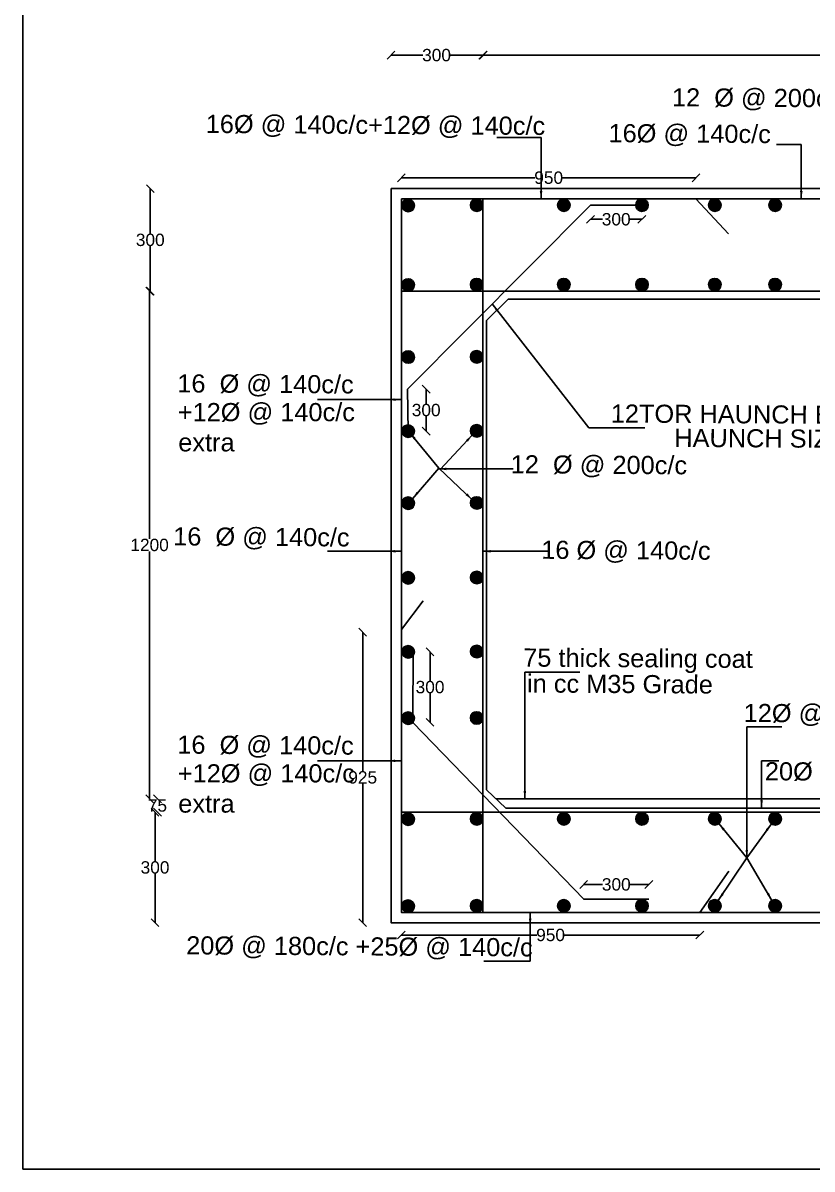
# Model space of a CAD drawing. Header units: millimetres. Extents: x 5124 to 3717425, y 2311 to 45959852.
# Drawn here: x 3680718 to 3690291, y 45932051 to 45945952 of the extents above; entities that cross this region are included whole.
import ezdxf

# ---------------------------------------------------------------- set-up
doc = ezdxf.new("R2010")
doc.units = ezdxf.units.MM
doc.header["$MEASUREMENT"] = 0
doc.layers.add('DIMENSION', color=7, linetype='Continuous')
doc.layers.add('DRAWING', color=7, linetype='Continuous')
doc.styles.get("Standard").update_dxf_attribs({"font": 'arial.ttf', "height": 150})
doc.dimstyles.get("Standard").update_dxf_attribs({"dimtxt": 200, "dimasz": 110, "dimexe": 0.18, "dimexo": 0.0625, "dimgap": 0.09, "dimtad": 0, "dimtih": 1, "dimtoh": 1, "dimdec": 0, "dimzin": 0, "dimdsep": 46, "dimtxsty": 'Standard', "dimblk": 'OBLIQUE', "dimcen": 0.09, "dimse1": 1, "dimse2": 1, "dimadec": 0, "dimazin": 0, "dimtfac": 1, "dimtdec": 0, "dimtofl": 0, "dimtmove": 0, "dimatfit": 3, "dimfxl": 1, "dimtolj": 1, "dimtzin": 0, "dimarcsym": 0})

# ---------------------------------------------------------------- blocks, each defined once
blk = doc.blocks.new('_Oblique')
at = {"color": 0, "linetype": 'ByBlock', "lineweight": -2}
blk.add_line((-0.5, -0.5), (0.5, 0.5), dxfattribs=at)
blk = doc.blocks.new('*D99')
at = {"layer": 'Defpoints', "color": 0, "transparency": 16777216}
for p in [(3688883, 45944074), (3685309, 45943817), (3688883, 45943817)]:
    blk.add_point(p, dxfattribs=at)
at = {"layer": 'DIMENSION', "color": 0, "lineweight": -2, "transparency": 16777216}
for p, q in [((3685309, 45944074), (3686930, 45944074)), ((3688883, 45944074), (3687262, 45944074))]:
    blk.add_line(p, q, dxfattribs=at)
at = {"layer": 'DIMENSION', "color": 0, "lineweight": -2, "transparency": 16777216, "xscale": 95, "yscale": 95, "zscale": 95, "rotation": 180}
blk.add_blockref('_Oblique', (3685309, 45944074), dxfattribs=at)
at = {"layer": 'DIMENSION', "color": 0, "lineweight": -2, "transparency": 16777216, "xscale": 95, "yscale": 95, "zscale": 95}
blk.add_blockref('_Oblique', (3688883, 45944074), dxfattribs=at)
at = {"layer": 'DIMENSION', "color": 0, "transparency": 16777216, "insert": (3687096, 45944074), "char_height": 150, "attachment_point": 5}
blk.add_mtext('\\A1;950', dxfattribs=at)
blk = doc.blocks.new('*D100')
at = {"layer": 'Defpoints', "color": 0, "transparency": 16777216}
for p in [(3686304, 45945561), (3685184, 45943942), (3686304, 45943942)]:
    blk.add_point(p, dxfattribs=at)
at = {"layer": 'DIMENSION', "color": 0, "lineweight": -2, "transparency": 16777216}
for p, q in [((3685184, 45945561), (3685571, 45945561)), ((3686304, 45945561), (3685902, 45945561))]:
    blk.add_line(p, q, dxfattribs=at)
at = {"layer": 'DIMENSION', "color": 0, "lineweight": -2, "transparency": 16777216, "xscale": 95, "yscale": 95, "zscale": 95, "rotation": 180}
blk.add_blockref('_Oblique', (3685184, 45945561), dxfattribs=at)
at = {"layer": 'DIMENSION', "color": 0, "lineweight": -2, "transparency": 16777216, "xscale": 95, "yscale": 95, "zscale": 95}
blk.add_blockref('_Oblique', (3686304, 45945561), dxfattribs=at)
at = {"layer": 'DIMENSION', "color": 0, "transparency": 16777216, "insert": (3685736, 45945561), "char_height": 150, "attachment_point": 5}
blk.add_mtext('\\A1;300', dxfattribs=at)
blk = doc.blocks.new('*D101')
at = {"layer": 'Defpoints', "color": 0, "transparency": 16777216}
for p in [(3695054, 45945561), (3686298, 45943817), (3695054, 45943817)]:
    blk.add_point(p, dxfattribs=at)
at = {"layer": 'DIMENSION', "color": 0, "lineweight": -2, "transparency": 16777216}
for p, q in [((3686298, 45945561), (3690451, 45945561)), ((3695054, 45945561), (3690902, 45945561))]:
    blk.add_line(p, q, dxfattribs=at)
at = {"layer": 'DIMENSION', "color": 0, "lineweight": -2, "transparency": 16777216, "xscale": 95, "yscale": 95, "zscale": 95, "rotation": 180}
blk.add_blockref('_Oblique', (3686298, 45945561), dxfattribs=at)
at = {"layer": 'DIMENSION', "color": 0, "lineweight": -2, "transparency": 16777216, "xscale": 95, "yscale": 95, "zscale": 95}
blk.add_blockref('_Oblique', (3695054, 45945561), dxfattribs=at)
at = {"layer": 'DIMENSION', "color": 0, "transparency": 16777216, "insert": (3690676, 45945561), "char_height": 150, "attachment_point": 5}
blk.add_mtext('\\A1;2500', dxfattribs=at)
blk = doc.blocks.new('*D108')
at = {"layer": 'Defpoints', "color": 0, "transparency": 16777216}
for p in [(3687604, 45943742), (3688227, 45943742), (3688227, 45943570)]:
    blk.add_point(p, dxfattribs=at)
at = {"layer": 'DIMENSION', "color": 0, "lineweight": -2, "transparency": 16777216}
for p, q in [((3687604, 45943570), (3687750, 45943570)), ((3688227, 45943570), (3688081, 45943570))]:
    blk.add_line(p, q, dxfattribs=at)
at = {"layer": 'DIMENSION', "color": 0, "lineweight": -2, "transparency": 16777216, "xscale": 95, "yscale": 95, "zscale": 95, "rotation": 180}
blk.add_blockref('_Oblique', (3687604, 45943570), dxfattribs=at)
at = {"layer": 'DIMENSION', "color": 0, "lineweight": -2, "transparency": 16777216, "xscale": 95, "yscale": 95, "zscale": 95}
blk.add_blockref('_Oblique', (3688227, 45943570), dxfattribs=at)
at = {"layer": 'DIMENSION', "color": 0, "transparency": 16777216, "insert": (3687915, 45943570), "char_height": 150, "attachment_point": 5}
blk.add_mtext('\\A1;300', dxfattribs=at)
blk = doc.blocks.new('*D109')
at = {"layer": 'Defpoints', "color": 0, "transparency": 16777216}
for p in [(3685384, 45941510), (3685610, 45941510), (3685392, 45941001)]:
    blk.add_point(p, dxfattribs=at)
at = {"layer": 'DIMENSION', "color": 0, "lineweight": -2, "transparency": 16777216}
for p, q in [((3685610, 45941510), (3685610, 45941333)), ((3685610, 45941001), (3685610, 45941179))]:
    blk.add_line(p, q, dxfattribs=at)
at = {"layer": 'DIMENSION', "color": 0, "lineweight": -2, "transparency": 16777216, "xscale": 95, "yscale": 95, "zscale": 95}
for p, rotation in [((3685610, 45941510), 90), ((3685610, 45941001), 270)]:
    blk.add_blockref('_Oblique', p, dxfattribs=dict(at, rotation=rotation))
at = {"layer": 'DIMENSION', "color": 0, "transparency": 16777216, "insert": (3685610, 45941256), "char_height": 150, "attachment_point": 5}
blk.add_mtext('\\A1;300', dxfattribs=at)
blk = doc.blocks.new('*D110')
at = {"layer": 'Defpoints', "color": 0, "transparency": 16777216}
for p in [(3685468, 45938324), (3685449, 45937469), (3685657, 45937469)]:
    blk.add_point(p, dxfattribs=at)
at = {"layer": 'DIMENSION', "color": 0, "lineweight": -2, "transparency": 16777216}
for p, q in [((3685657, 45938324), (3685657, 45937973)), ((3685657, 45937469), (3685657, 45937820))]:
    blk.add_line(p, q, dxfattribs=at)
at = {"layer": 'DIMENSION', "color": 0, "lineweight": -2, "transparency": 16777216, "xscale": 95, "yscale": 95, "zscale": 95}
for p, rotation in [((3685657, 45938324), 90), ((3685657, 45937469), 270)]:
    blk.add_blockref('_Oblique', p, dxfattribs=dict(at, rotation=rotation))
at = {"layer": 'DIMENSION', "color": 0, "transparency": 16777216, "insert": (3685657, 45937896), "char_height": 150, "attachment_point": 5}
blk.add_mtext('\\A1;300', dxfattribs=at)
blk = doc.blocks.new('*D111')
at = {"layer": 'Defpoints', "color": 0, "transparency": 16777216}
for p in [(3687521, 45935503), (3687521, 45935324), (3688310, 45935324)]:
    blk.add_point(p, dxfattribs=at)
at = {"layer": 'DIMENSION', "color": 0, "lineweight": -2, "transparency": 16777216}
for p, q in [((3687521, 45935503), (3687750, 45935503)), ((3688310, 45935503), (3688081, 45935503))]:
    blk.add_line(p, q, dxfattribs=at)
at = {"layer": 'DIMENSION', "color": 0, "lineweight": -2, "transparency": 16777216, "xscale": 95, "yscale": 95, "zscale": 95, "rotation": 180}
blk.add_blockref('_Oblique', (3687521, 45935503), dxfattribs=at)
at = {"layer": 'DIMENSION', "color": 0, "lineweight": -2, "transparency": 16777216, "xscale": 95, "yscale": 95, "zscale": 95}
blk.add_blockref('_Oblique', (3688310, 45935503), dxfattribs=at)
at = {"layer": 'DIMENSION', "color": 0, "transparency": 16777216, "insert": (3687916, 45935503), "char_height": 150, "attachment_point": 5}
blk.add_mtext('\\A1;300', dxfattribs=at)
blk = doc.blocks.new('*D124')
at = {"layer": 'Defpoints', "color": 0, "transparency": 16777216}
for p in [(3682321, 45936379), (3685309, 45936379), (3685184, 45935040)]:
    blk.add_point(p, dxfattribs=at)
at = {"layer": 'DIMENSION', "color": 0, "lineweight": -2, "transparency": 16777216}
for p, q in [((3682321, 45936379), (3682321, 45935786)), ((3682321, 45935040), (3682321, 45935632))]:
    blk.add_line(p, q, dxfattribs=at)
at = {"layer": 'DIMENSION', "color": 0, "lineweight": -2, "transparency": 16777216, "xscale": 95, "yscale": 95, "zscale": 95}
for p, rotation in [((3682321, 45936379), 90), ((3682321, 45935040), 270)]:
    blk.add_blockref('_Oblique', p, dxfattribs=dict(at, rotation=rotation))
at = {"layer": 'DIMENSION', "color": 0, "transparency": 16777216, "insert": (3682321, 45935709), "char_height": 150, "attachment_point": 5}
blk.add_mtext('\\A1;300', dxfattribs=at)
blk = doc.blocks.new('*D125')
at = {"layer": 'Defpoints', "color": 0, "transparency": 16777216}
for p in [(3682350, 45936541), (3686580, 45936541), (3686580, 45936379)]:
    blk.add_point(p, dxfattribs=at)
at = {"layer": 'DIMENSION', "color": 0, "lineweight": -2, "transparency": 16777216}
for p, q in [((3682350, 45936541), (3682350, 45936536)), ((3682350, 45936379), (3682350, 45936383))]:
    blk.add_line(p, q, dxfattribs=at)
at = {"layer": 'DIMENSION', "color": 0, "lineweight": -2, "transparency": 16777216, "xscale": 95, "yscale": 95, "zscale": 95}
for p, rotation in [((3682350, 45936541), 90), ((3682350, 45936379), 270)]:
    blk.add_blockref('_Oblique', p, dxfattribs=dict(at, rotation=rotation))
at = {"layer": 'DIMENSION', "color": 0, "transparency": 16777216, "insert": (3682350, 45936460), "char_height": 150, "attachment_point": 5}
blk.add_mtext('\\A1;75', dxfattribs=at)
blk = doc.blocks.new('*D126')
at = {"layer": 'Defpoints', "color": 0, "transparency": 16777216}
for p in [(3682255, 45942698), (3686298, 45942698), (3686458, 45936541)]:
    blk.add_point(p, dxfattribs=at)
at = {"layer": 'DIMENSION', "color": 0, "lineweight": -2, "transparency": 16777216}
for p, q in [((3682255, 45942698), (3682255, 45939696)), ((3682255, 45936541), (3682255, 45939543))]:
    blk.add_line(p, q, dxfattribs=at)
at = {"layer": 'DIMENSION', "color": 0, "lineweight": -2, "transparency": 16777216, "xscale": 95, "yscale": 95, "zscale": 95}
for p, rotation in [((3682255, 45942698), 90), ((3682255, 45936541), 270)]:
    blk.add_blockref('_Oblique', p, dxfattribs=dict(at, rotation=rotation))
at = {"layer": 'DIMENSION', "color": 0, "transparency": 16777216, "insert": (3682255, 45939620), "char_height": 150, "attachment_point": 5}
blk.add_mtext('\\A1;1200', dxfattribs=at)
blk = doc.blocks.new('*D127')
at = {"layer": 'Defpoints', "color": 0, "transparency": 16777216}
for p in [(3682263, 45943942), (3685309, 45943942), (3685309, 45942698)]:
    blk.add_point(p, dxfattribs=at)
at = {"layer": 'DIMENSION', "color": 0, "lineweight": -2, "transparency": 16777216}
for p, q in [((3682263, 45943942), (3682263, 45943397)), ((3682263, 45942698), (3682263, 45943244))]:
    blk.add_line(p, q, dxfattribs=at)
at = {"layer": 'DIMENSION', "color": 0, "lineweight": -2, "transparency": 16777216, "xscale": 95, "yscale": 95, "zscale": 95}
for p, rotation in [((3682263, 45943942), 90), ((3682263, 45942698), 270)]:
    blk.add_blockref('_Oblique', p, dxfattribs=dict(at, rotation=rotation))
at = {"layer": 'DIMENSION', "color": 0, "transparency": 16777216, "insert": (3682263, 45943320), "char_height": 150, "attachment_point": 5}
blk.add_mtext('\\A1;300', dxfattribs=at)
blk = doc.blocks.new('*D128')
at = {"layer": 'Defpoints', "color": 0, "transparency": 16777216}
for p in [(3684840, 45938562), (3685184, 45938562), (3685184, 45935040)]:
    blk.add_point(p, dxfattribs=at)
at = {"layer": 'DRAWING', "color": 0, "lineweight": -2, "transparency": 16777216}
for p, q in [((3684840, 45938562), (3684840, 45936877)), ((3684840, 45935040), (3684840, 45936724))]:
    blk.add_line(p, q, dxfattribs=at)
at = {"layer": 'DRAWING', "color": 0, "lineweight": -2, "transparency": 16777216, "xscale": 95, "yscale": 95, "zscale": 95}
for p, rotation in [((3684840, 45938562), 90), ((3684840, 45935040), 270)]:
    blk.add_blockref('_Oblique', p, dxfattribs=dict(at, rotation=rotation))
at = {"layer": 'DRAWING', "color": 0, "transparency": 16777216, "insert": (3684840, 45936801), "char_height": 150, "attachment_point": 5}
blk.add_mtext('\\A1;925', dxfattribs=at)
blk = doc.blocks.new('*D129')
at = {"layer": 'Defpoints', "color": 0, "transparency": 16777216}
for p in [(3685309, 45935165), (3688929, 45935165), (3688929, 45934890)]:
    blk.add_point(p, dxfattribs=at)
at = {"layer": 'DRAWING', "color": 0, "lineweight": -2, "transparency": 16777216}
for p, q in [((3685309, 45934890), (3686953, 45934890)), ((3688929, 45934890), (3687284, 45934890))]:
    blk.add_line(p, q, dxfattribs=at)
at = {"layer": 'DRAWING', "color": 0, "lineweight": -2, "transparency": 16777216, "xscale": 95, "yscale": 95, "zscale": 95, "rotation": 180}
blk.add_blockref('_Oblique', (3685309, 45934890), dxfattribs=at)
at = {"layer": 'DRAWING', "color": 0, "lineweight": -2, "transparency": 16777216, "xscale": 95, "yscale": 95, "zscale": 95}
blk.add_blockref('_Oblique', (3688929, 45934890), dxfattribs=at)
at = {"layer": 'DRAWING', "color": 0, "transparency": 16777216, "insert": (3687119, 45934890), "char_height": 150, "attachment_point": 5}
blk.add_mtext('\\A1;950', dxfattribs=at)

msp = doc.modelspace()

# ---------------------------------------------------------------- hatches: boundary and pattern name
at = {"layer": 'DRAWING'}
h = msp.add_hatch(dxfattribs=at)
h.set_pattern_fill('ANSI31', color=256, style=0)
h.set_pattern_definition([(45, (91275.27016, -1260.44451), (-0.08838834764832, 0.08838834764832), [])])
h.paths.add_polyline_path([(3685467.6, 45943738, 1), (3685316.1, 45943738, 1)])
h = msp.add_hatch(dxfattribs=at)
h.set_pattern_fill('ANSI31', color=256, style=0)
h.set_pattern_definition([(45, (92106.23692, -1256.61295), (-0.08838834764832, 0.08838834764832), [])])
h.paths.add_polyline_path([(3686298.5, 45943741.8, 0.9586945), (3686147.3, 45943748.2), (3686147.3, 45943735.5, 0.9586945)])
h = msp.add_hatch(dxfattribs=at)
h.set_pattern_fill('ANSI31', color=256, style=0)
h.set_pattern_definition([(45, (93163.06684, -1256.61295), (-0.08838834764832, 0.08838834764832), [])])
h.paths.add_polyline_path([(3687355.4, 45943741.8, 0.9586945), (3687204.1, 45943748.2), (3687204.1, 45943735.5, 0.9586945)])
h = msp.add_hatch(dxfattribs=at)
h.set_pattern_fill('ANSI31', color=256, style=0)
h.set_pattern_definition([(45, (94110.79948, -1256.61295), (-0.08838834764832, 0.08838834764832), [])])
h.paths.add_polyline_path([(3688303.1, 45943741.8, 0.9586945), (3688151.9, 45943748.2), (3688151.9, 45943735.5, 0.9586945)])
h = msp.add_hatch(dxfattribs=at)
h.set_pattern_fill('ANSI31', color=256, style=0)
h.set_pattern_definition([(45, (94994.14385, -1256.61295), (-0.08838834764832, 0.08838834764832), [])])
h.paths.add_polyline_path([(3689186.4, 45943741.8, 0.9586945), (3689035.2, 45943748.2), (3689035.2, 45943735.5, 0.9586945)])
h = msp.add_hatch(dxfattribs=at)
h.set_pattern_fill('ANSI31', color=256, style=0)
h.set_pattern_definition([(45, (95725.91938, -1256.61295), (-0.08838834764832, 0.08838834764832), [])])
h.paths.add_polyline_path([(3689918.2, 45943741.8, 0.9586945), (3689767, 45943748.2), (3689767, 45943735.5, 0.9586945)])
h = msp.add_hatch(dxfattribs=at)
h.set_pattern_fill('ANSI31', color=256, style=0)
h.set_pattern_definition([(45, (91275.27016, -2224.30761), (-0.08838834764832, 0.08838834764832), [])])
h.paths.add_polyline_path([(3685467.6, 45942774.1, 1), (3685316.1, 45942774.1, 1)])
h = msp.add_hatch(dxfattribs=at)
h.set_pattern_fill('ANSI31', color=256, style=0)
h.set_pattern_definition([(45, (92106.23692, -2220.47605), (-0.08838834764832, 0.08838834764832), [])])
h.paths.add_polyline_path([(3686298.5, 45942778, 0.9586945), (3686147.3, 45942784.4), (3686147.3, 45942771.6, 0.9586945)])
h = msp.add_hatch(dxfattribs=at)
h.set_pattern_fill('ANSI31', color=256, style=0)
h.set_pattern_definition([(45, (93163.06684, -2220.47605), (-0.08838834764832, 0.08838834764832), [])])
h.paths.add_polyline_path([(3687355.4, 45942778, 0.9586945), (3687204.1, 45942784.4), (3687204.1, 45942771.6, 0.9586945)])
h = msp.add_hatch(dxfattribs=at)
h.set_pattern_fill('ANSI31', color=256, style=0)
h.set_pattern_definition([(45, (94110.79948, -2220.47605), (-0.08838834764832, 0.08838834764832), [])])
h.paths.add_polyline_path([(3688303.1, 45942778, 0.9586945), (3688151.9, 45942784.4), (3688151.9, 45942771.6, 0.9586945)])
h = msp.add_hatch(dxfattribs=at)
h.set_pattern_fill('ANSI31', color=256, style=0)
h.set_pattern_definition([(45, (94994.14385, -2220.47605), (-0.08838834764832, 0.08838834764832), [])])
h.paths.add_polyline_path([(3689186.4, 45942778, 0.9586945), (3689035.2, 45942784.4), (3689035.2, 45942771.6, 0.9586945)])
h = msp.add_hatch(dxfattribs=at)
h.set_pattern_fill('ANSI31', color=256, style=0)
h.set_pattern_definition([(45, (95725.91938, -2220.47605), (-0.08838834764832, 0.08838834764832), [])])
h.paths.add_polyline_path([(3689918.2, 45942778, 0.9586945), (3689767, 45942784.4), (3689767, 45942771.6, 0.9586945)])
h = msp.add_hatch(dxfattribs=at)
h.set_pattern_fill('ANSI31', color=256, style=0)
h.set_pattern_definition([(45, (91275.27016, -3099.29045), (-0.08838834764832, 0.08838834764832), [])])
h.paths.add_polyline_path([(3685467.6, 45941899.2, 1), (3685316.1, 45941899.2, 1)])
h = msp.add_hatch(dxfattribs=at)
h.set_pattern_fill('ANSI31', color=256, style=0)
h.set_pattern_definition([(45, (92106.23692, -3095.45889), (-0.08838834764832, 0.08838834764832), [])])
h.paths.add_polyline_path([(3686298.5, 45941903, 0.9586945), (3686147.3, 45941909.4), (3686147.3, 45941896.6, 0.9586945)])
h = msp.add_hatch(dxfattribs=at)
h.set_pattern_fill('ANSI31', color=256, style=0)
h.set_pattern_definition([(45, (91275.27016, -3997.19658), (-0.08838834764832, 0.08838834764832), [])])
h.paths.add_polyline_path([(3685467.6, 45941001.3, 1), (3685316.1, 45941001.3, 1)])
h = msp.add_hatch(dxfattribs=at)
h.set_pattern_fill('ANSI31', color=256, style=0)
h.set_pattern_definition([(45, (92106.23692, -3993.36502), (-0.08838834764832, 0.08838834764832), [])])
h.paths.add_polyline_path([(3686298.5, 45941005.1, 0.9586945), (3686147.3, 45941011.5), (3686147.3, 45940998.7, 0.9586945)])
h = msp.add_hatch(dxfattribs=at)
h.set_pattern_fill('ANSI31', color=256, style=0)
h.set_pattern_definition([(45, (91275.27016, -4871.78306), (-0.08838834764832, 0.08838834764832), [])])
h.paths.add_polyline_path([(3685467.6, 45940126.7, 1), (3685316.1, 45940126.7, 1)])
h = msp.add_hatch(dxfattribs=at)
h.set_pattern_fill('ANSI31', color=256, style=0)
h.set_pattern_definition([(45, (92106.23692, -4867.9515), (-0.08838834764832, 0.08838834764832), [])])
h.paths.add_polyline_path([(3686298.5, 45940130.5, 0.9586945), (3686147.3, 45940136.9), (3686147.3, 45940124.1, 0.9586945)])
h = msp.add_hatch(dxfattribs=at)
h.set_pattern_fill('ANSI31', color=256, style=0)
h.set_pattern_definition([(45, (91275.27016, -5776.88988), (-0.08838834764832, 0.08838834764832), [])])
h.paths.add_polyline_path([(3685467.6, 45939221.6, 1), (3685316.1, 45939221.6, 1)])
h = msp.add_hatch(dxfattribs=at)
h.set_pattern_fill('ANSI31', color=256, style=0)
h.set_pattern_definition([(45, (92106.23692, -5773.05832), (-0.08838834764832, 0.08838834764832), [])])
h.paths.add_polyline_path([(3686298.5, 45939225.4, 0.9586945), (3686147.3, 45939231.8), (3686147.3, 45939219, 0.9586945)])
h = msp.add_hatch(dxfattribs=at)
h.set_pattern_fill('ANSI31', color=256, style=0)
h.set_pattern_definition([(45, (91275.27016, -6674.72995), (-0.08838834764832, 0.08838834764832), [])])
h.paths.add_polyline_path([(3685467.6, 45938323.7, 1), (3685316.1, 45938323.7, 1)])
h = msp.add_hatch(dxfattribs=at)
h.set_pattern_fill('ANSI31', color=256, style=0)
h.set_pattern_definition([(45, (92106.23692, -6670.8984), (-0.08838834764832, 0.08838834764832), [])])
h.paths.add_polyline_path([(3686298.5, 45938327.6, 0.9586945), (3686147.3, 45938333.9), (3686147.3, 45938321.2, 0.9586945)])
h = msp.add_hatch(dxfattribs=at)
h.set_pattern_fill('ANSI31', color=256, style=0)
h.set_pattern_definition([(45, (91275.27016, -7479.35744), (-0.08838834764832, 0.08838834764832), [])])
h.paths.add_polyline_path([(3685467.6, 45937519.1, 1), (3685316.1, 45937519.1, 1)])
h = msp.add_hatch(dxfattribs=at)
h.set_pattern_fill('ANSI31', color=256, style=0)
h.set_pattern_definition([(45, (92106.23692, -7475.52588), (-0.08838834764832, 0.08838834764832), [])])
h.paths.add_polyline_path([(3686298.5, 45937522.9, 0.9586945), (3686147.3, 45937529.3), (3686147.3, 45937516.5, 0.9586945)])
h = msp.add_hatch(dxfattribs=at)
h.set_pattern_fill('ANSI31', color=256, style=0)
h.set_pattern_definition([(45, (91275.27016, -8702.74794), (-0.08838834764832, 0.08838834764832), [])])
h.paths.add_polyline_path([(3685467.6, 45936295.7, 1), (3685316.1, 45936295.7, 1)])
h = msp.add_hatch(dxfattribs=at)
h.set_pattern_fill('ANSI31', color=256, style=0)
h.set_pattern_definition([(45, (92106.23692, -8698.91638), (-0.08838834764832, 0.08838834764832), [])])
h.paths.add_polyline_path([(3686298.5, 45936299.5, 0.9586945), (3686147.3, 45936305.9), (3686147.3, 45936293.2, 0.9586945)])
h = msp.add_hatch(dxfattribs=at)
h.set_pattern_fill('ANSI31', color=256, style=0)
h.set_pattern_definition([(45, (93163.06684, -8698.91638), (-0.08838834764832, 0.08838834764832), [])])
h.paths.add_polyline_path([(3687355.4, 45936299.5, 0.9586945), (3687204.1, 45936305.9), (3687204.1, 45936293.2, 0.9586945)])
h = msp.add_hatch(dxfattribs=at)
h.set_pattern_fill('ANSI31', color=256, style=0)
h.set_pattern_definition([(45, (94110.79948, -8698.91638), (-0.08838834764832, 0.08838834764832), [])])
h.paths.add_polyline_path([(3688303.1, 45936299.5, 0.9586945), (3688151.9, 45936305.9), (3688151.9, 45936293.2, 0.9586945)])
h = msp.add_hatch(dxfattribs=at)
h.set_pattern_fill('ANSI31', color=256, style=0)
h.set_pattern_definition([(45, (94994.14385, -8698.91638), (-0.08838834764832, 0.08838834764832), [])])
h.paths.add_polyline_path([(3689186.4, 45936299.5, 0.9586945), (3689035.2, 45936305.9), (3689035.2, 45936293.2, 0.9586945)])
h = msp.add_hatch(dxfattribs=at)
h.set_pattern_fill('ANSI31', color=256, style=0)
h.set_pattern_definition([(45, (95725.91938, -8698.91638), (-0.08838834764832, 0.08838834764832), [])])
h.paths.add_polyline_path([(3689918.2, 45936299.5, 0.9586945), (3689767, 45936305.9), (3689767, 45936293.2, 0.9586945)])
h = msp.add_hatch(dxfattribs=at)
h.set_pattern_fill('ANSI31', color=256, style=0)
h.set_pattern_definition([(45, (91275.27016, -9757.9462), (-0.08838834764832, 0.08838834764832), [])])
h.paths.add_polyline_path([(3685467.6, 45935240.5, 1), (3685316.1, 45935240.5, 1)])
h = msp.add_hatch(dxfattribs=at)
h.set_pattern_fill('ANSI31', color=256, style=0)
h.set_pattern_definition([(45, (92106.23692, -9754.11464), (-0.08838834764832, 0.08838834764832), [])])
h.paths.add_polyline_path([(3686298.5, 45935244.3, 0.9586945), (3686147.3, 45935250.7), (3686147.3, 45935238, 0.9586945)])
h = msp.add_hatch(dxfattribs=at)
h.set_pattern_fill('ANSI31', color=256, style=0)
h.set_pattern_definition([(45, (93163.06684, -9754.11464), (-0.08838834764832, 0.08838834764832), [])])
h.paths.add_polyline_path([(3687355.4, 45935244.3, 0.9586945), (3687204.1, 45935250.7), (3687204.1, 45935238, 0.9586945)])
h = msp.add_hatch(dxfattribs=at)
h.set_pattern_fill('ANSI31', color=256, style=0)
h.set_pattern_definition([(45, (94110.79948, -9754.11464), (-0.08838834764832, 0.08838834764832), [])])
h.paths.add_polyline_path([(3688303.1, 45935244.3, 0.9586945), (3688151.9, 45935250.7), (3688151.9, 45935238, 0.9586945)])
h = msp.add_hatch(dxfattribs=at)
h.set_pattern_fill('ANSI31', color=256, style=0)
h.set_pattern_definition([(45, (94994.14385, -9754.11464), (-0.08838834764832, 0.08838834764832), [])])
h.paths.add_polyline_path([(3689186.4, 45935244.3, 0.9586945), (3689035.2, 45935250.7), (3689035.2, 45935238, 0.9586945)])
h = msp.add_hatch(dxfattribs=at)
h.set_pattern_fill('ANSI31', color=256, style=0)
h.set_pattern_definition([(45, (95725.91938, -9754.11464), (-0.08838834764832, 0.08838834764832), [])])
h.paths.add_polyline_path([(3689918.2, 45935244.3, 0.9586945), (3689767, 45935250.7), (3689767, 45935238, 0.9586945)])

# ---------------------------------------------------------------- linework, layer by layer
at = {"layer": 'DIMENSION'}
for points in [[(3685184, 45943942.5), (3705744.1, 45943942.5), (3705744.1, 45935039.6), (3685184, 45935039.6)], [(3685309.1, 45943817.4), (3705618.9, 45943817.4), (3705618.9, 45935164.8), (3685309.1, 45935164.8)]]:
    msp.add_lwpolyline(points, close=True, dxfattribs=at)
for points in [[(3686298.4, 45943817.4), (3686298.4, 45935164.8)], [(3688882.9, 45943817.4), (3689277.9, 45943392)], [(3685309.1, 45942698.4), (3705618.9, 45942698.4)], [(3685309.1, 45936378.6), (3705618.9, 45936378.6)], [(3688928.6, 45935164.8), (3689283, 45935663.2)]]:
    msp.add_lwpolyline(points, dxfattribs=at)
at = {"layer": 'DRAWING'}
msp.add_lwpolyline([(3717166.2, 45959852.3), (3680718.4, 45959852.3), (3680718.4, 45932051.3), (3717166.2, 45932051.3)], close=True, dxfattribs=at)
for points in [[(3688227.3, 45943741.8), (3687603.5, 45943741.8), (3685384.3, 45941510.4), (3685391.8, 45941001.3)], [(3686603.8, 45942600.6), (3694651.8, 45942600.6), (3694971.1, 45942268.5), (3694971.1, 45936696.5), (3694663.2, 45936429.6), (3686576, 45936429.6), (3686340.5, 45936652.2), (3686340.5, 45942340.9), (3686603.8, 45942600.6)], [(3685309.1, 45938596.6), (3685573.4, 45938942.4)], [(3685453.6, 45938367.5), (3685448.7, 45937469.1), (3687521.5, 45935323.8), (3688310.2, 45935323.8)], [(3686458.3, 45936540.9), (3694792.8, 45936542)]]:
    msp.add_lwpolyline(points, dxfattribs=at)
for centre in [(3685391.8, 45943738), (3686222.8, 45943741.8), (3687279.6, 45943741.8), (3688227.3, 45943741.8), (3689110.7, 45943741.8), (3689842.5, 45943741.8), (3685391.8, 45942774.1), (3686222.8, 45942778), (3687279.6, 45942778), (3688227.3, 45942778), (3689110.7, 45942778), (3689842.5, 45942778), (3685391.8, 45941899.2), (3686222.8, 45941903), (3685391.8, 45941001.3), (3686222.8, 45941005.1), (3685391.8, 45940126.7), (3686222.8, 45940130.5), (3685391.8, 45939221.6), (3686222.8, 45939225.4), (3685391.8, 45938323.7), (3686222.8, 45938327.6), (3685391.8, 45937519.1), (3686222.8, 45937522.9), (3685391.8, 45936295.7), (3686222.8, 45936299.5), (3687279.6, 45936299.5), (3688227.3, 45936299.5), (3689110.7, 45936299.5), (3689842.5, 45936299.5), (3685391.8, 45935240.5), (3686222.8, 45935244.3), (3687279.6, 45935244.3), (3688227.3, 45935244.3), (3689110.7, 45935244.3), (3689842.5, 45935244.3)]:
    msp.add_circle(centre, 75.7, dxfattribs=at)

# ---------------------------------------------------------------- texts
for s, p in [('12  Ø @ 200c/c ', (3688591, 45944940.3)), ('16Ø @ 140c/c+12Ø @ 140c/c', (3682935.5, 45944617.7)), ('16Ø @ 140c/c ', (3687821.4, 45944505.8)), ('16  Ø @ 140c/c ', (3682590.8, 45941470.6)), ('12TOR HAUNCH BARS @300C/C', (3687849, 45941105.4)), (' HAUNCH SIZE 150*150', (3688534.1, 45940810.6)), ('12  Ø @ 200c/c ', (3686634.6, 45940490)), ('16  Ø @ 140c/c ', (3682540.9, 45939615.2)), ('16 Ø @ 140c/c ', (3687005.7, 45939452.9)), ('75 thick sealing coat', (3686786.6, 45938145.3)), ('in cc M35 Grade', (3686833.2, 45937831.6)), ('12Ø @ 200c/c ', (3689460.7, 45937473.8)), ('16  Ø @ 140c/c ', (3682590.8, 45937089.7)), ('20Ø @ 180c/c ', (3689718.4, 45936766.7)), ('20Ø @ 180c/c +25Ø @ 140c/c', (3682698.6, 45934655.3))]:
    msp.add_text(s, height=220, rotation=359.65712, dxfattribs=at).set_placement(p)
for s, p in [('+12Ø @ 140c/c', (3682597.2, 45941121.8)), ('extra', (3682603, 45940755.1)), ('+12Ø @ 140c/c', (3682597.2, 45936740.9)), ('extra', (3682603, 45936374.2))]:
    msp.add_text(s, height=220, dxfattribs=at).set_placement(p)

# ---------------------------------------------------------------- dimensions: what is measured, and where the dimension line sits
at = {"layer": 'DIMENSION'}
dim = msp.add_linear_dim(base=(3686303.9, 45945561.1), p1=(3685184, 45943942.5), p2=(3686303.9, 45943942.5), text='300', dimstyle='Standard', override={"dimasz": 95, "dimfxl": 2000, "dimarcsym": 1}, dxfattribs=at)
dim.commit()
dim.dimension.update_dxf_attribs({"geometry": '*D100', "text_midpoint": (3685736.3, 45945561.1), "dimtype": 160})
for base, p1, p2, text, picture, middle in [((3695054.5, 45945560.8), (3686298.4, 45943817.4), (3695054.5, 45943817.4), '2500', '*D101', (3690676.4, 45945560.8)), ((3688882.9, 45944074.3), (3685309.1, 45943817.4), (3688882.9, 45943817.4), '950', '*D99', (3687096, 45944074.3)), ((3688227.3, 45943570.1), (3687603.5, 45943741.8), (3688227.3, 45943741.8), '300', '*D108', (3687915.4, 45943570.1)), ((3687521.5, 45935503.2), (3688310.2, 45935323.8), (3687521.5, 45935323.8), '300', '*D111', (3687915.8, 45935503.2))]:
    dim = msp.add_linear_dim(base=base, p1=p1, p2=p2, text=text, dimstyle='Standard', override={"dimasz": 95, "dimfxl": 2000, "dimarcsym": 1}, dxfattribs=at)
    dim.commit()
    dim.dimension.update_dxf_attribs({"geometry": picture, "text_midpoint": middle})
for base, p1, p2, text, picture, middle in [((3682263.4, 45943942.5), (3685309.1, 45942698.4), (3685309.1, 45943942.5), '300', '*D127', (3682263.4, 45943320.4)), ((3682255, 45942698.4), (3686458.3, 45936540.9), (3686298.4, 45942698.4), '1200', '*D126', (3682255, 45939619.7)), ((3685609.8, 45941510.4), (3685391.8, 45941001.3), (3685384.3, 45941510.4), '300', '*D109', (3685609.8, 45941255.8)), ((3685657, 45937469.1), (3685467.6, 45938323.7), (3685448.7, 45937469.1), '300', '*D110', (3685657, 45937896.4)), ((3682349.6, 45936540.9), (3686580.4, 45936378.6), (3686580.4, 45936540.9), '75', '*D125', (3682349.6, 45936459.8)), ((3682321.5, 45936378.6), (3685184, 45935039.6), (3685309.1, 45936378.6), '300', '*D124', (3682321.5, 45935709.1))]:
    dim = msp.add_linear_dim(base=base, p1=p1, p2=p2, angle=90, text=text, dimstyle='Standard', override={"dimasz": 95, "dimfxl": 2000, "dimarcsym": 1}, dxfattribs=at)
    dim.commit()
    dim.dimension.update_dxf_attribs({"geometry": picture, "text_midpoint": middle})
at = {"layer": 'DRAWING'}
dim = msp.add_linear_dim(base=(3684840.4, 45938561.9), p1=(3685184, 45935039.6), p2=(3685184, 45938561.9), angle=90, text='925', dimstyle='Standard', override={"dimasz": 95, "dimfxl": 2000, "dimarcsym": 1}, dxfattribs=at)
dim.commit()
dim.dimension.update_dxf_attribs({"geometry": '*D128', "text_midpoint": (3684840.4, 45936800.8)})
dim = msp.add_linear_dim(base=(3688928.6, 45934890.2), p1=(3685309.1, 45935164.8), p2=(3688928.6, 45935164.8), text='950', dimstyle='Standard', override={"dimasz": 95, "dimfxl": 2000, "dimarcsym": 1}, dxfattribs=at)
dim.commit()
dim.dimension.update_dxf_attribs({"geometry": '*D129', "text_midpoint": (3687118.8, 45934890.2)})

# ---------------------------------------------------------------- leaders
for points in [[(3687003.9, 45943817.4), (3687003.9, 45944561), (3686467.5, 45944561)], [(3690160.4, 45943817.4), (3690160.4, 45944475.9), (3689858.8, 45944475.9)], [(3686411.3, 45942543.1), (3687581.6, 45941040.1), (3688264.4, 45941040.1)], [(3685309.1, 45941383), (3684290.7, 45941383)], [(3685409, 45940984.6), (3685763.5, 45940551.3)], [(3686168.9, 45940951.9), (3685778.5, 45940537.2)], [(3685443.7, 45940181.8), (3685763.5, 45940551.3)], [(3685759.9, 45940542.7), (3686665.3, 45940542.7)], [(3686169.3, 45940169.3), (3685763.5, 45940551.3)], [(3685309.1, 45939543.8), (3684412.2, 45939543.8)], [(3686298.4, 45939543.8), (3687110.6, 45939543.8)], [(3686807.1, 45936541), (3686807.1, 45938075.8), (3687474, 45938075.8)], [(3689499.3, 45935827.2), (3689499.3, 45937414.9), (3689924.2, 45937414.9)], [(3685309.1, 45937002.1), (3684290.7, 45937002.1)], [(3689679, 45936429.6), (3689679, 45937002), (3689889.4, 45937002)], [(3689159.4, 45936241.5), (3689499.3, 45935827.2)], [(3689797.9, 45936238.3), (3689499.3, 45935827.2)], [(3689152.7, 45935307.4), (3689499.3, 45935827.2)], [(3689804, 45935309.6), (3689499.3, 45935827.2)], [(3686871.7, 45935164.8), (3686871.7, 45934570.8), (3686309.8, 45934570.8)]]:
    msp.add_leader(points, dimstyle='Standard', override={"dimasz": 95, "dimgap": 0.09, "dimtad": 0, "dimfxl": 2000, "dimarcsym": 1}, dxfattribs=at)

doc.saveas('drawing.dxf')
